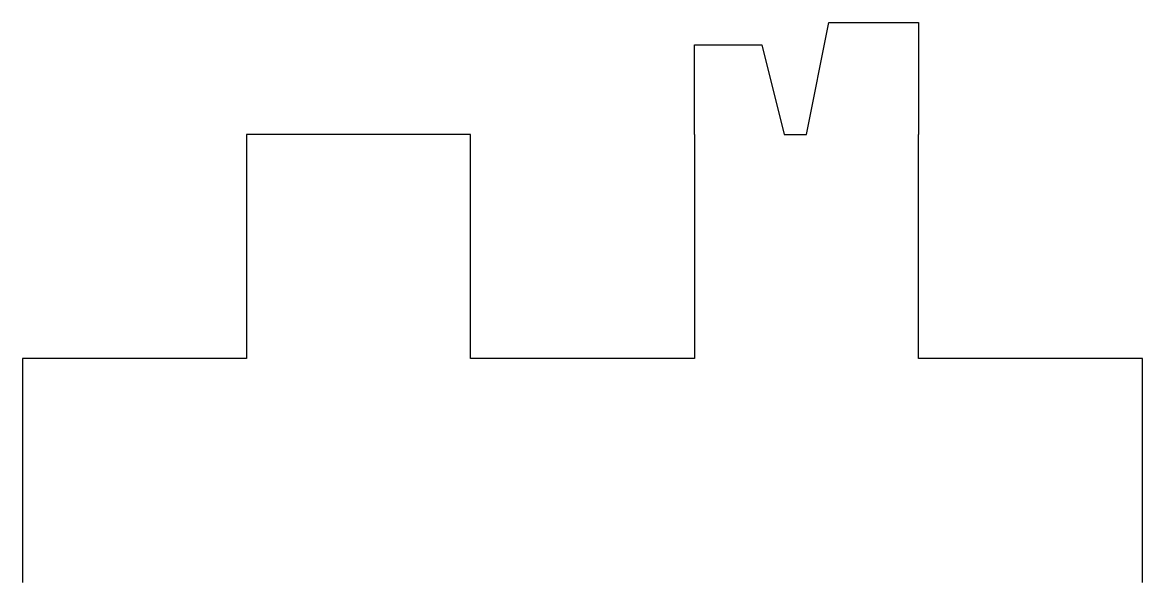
# Model space of a CAD drawing. Header units: millimetres. Extents: x -60 to -10, y -30 to -5.
import ezdxf

# ---------------------------------------------------------------- set-up
doc = ezdxf.new("R2010")
doc.units = ezdxf.units.MM
doc.header["$MEASUREMENT"] = 0
doc.layers.get('0').update_dxf_attribs({"lineweight": 25, "true_color": 0xffffff})

msp = doc.modelspace()

# ---------------------------------------------------------------- linework, layer by layer
for p, q in [((-25, -10), (-24, -5)), ((-24, -5), (-20, -5)), ((-20, -5), (-20, -10)), ((-30, -10), (-30, -6)), ((-30, -6), (-27, -6)), ((-27, -6), (-26, -10)), ((-40, -10), (-50, -10)), ((-50, -10), (-50, -20)), ((-40, -20), (-40, -10)), ((-30, -10), (-30, -20)), ((-26, -10), (-25, -10)), ((-20, -20), (-20, -10)), ((-50, -20), (-60, -20)), ((-60, -20), (-60, -30)), ((-30, -20), (-40, -20)), ((-10, -20), (-20, -20)), ((-10, -30), (-10, -20))]:
    msp.add_line(p, q)

doc.saveas('drawing.dxf')
